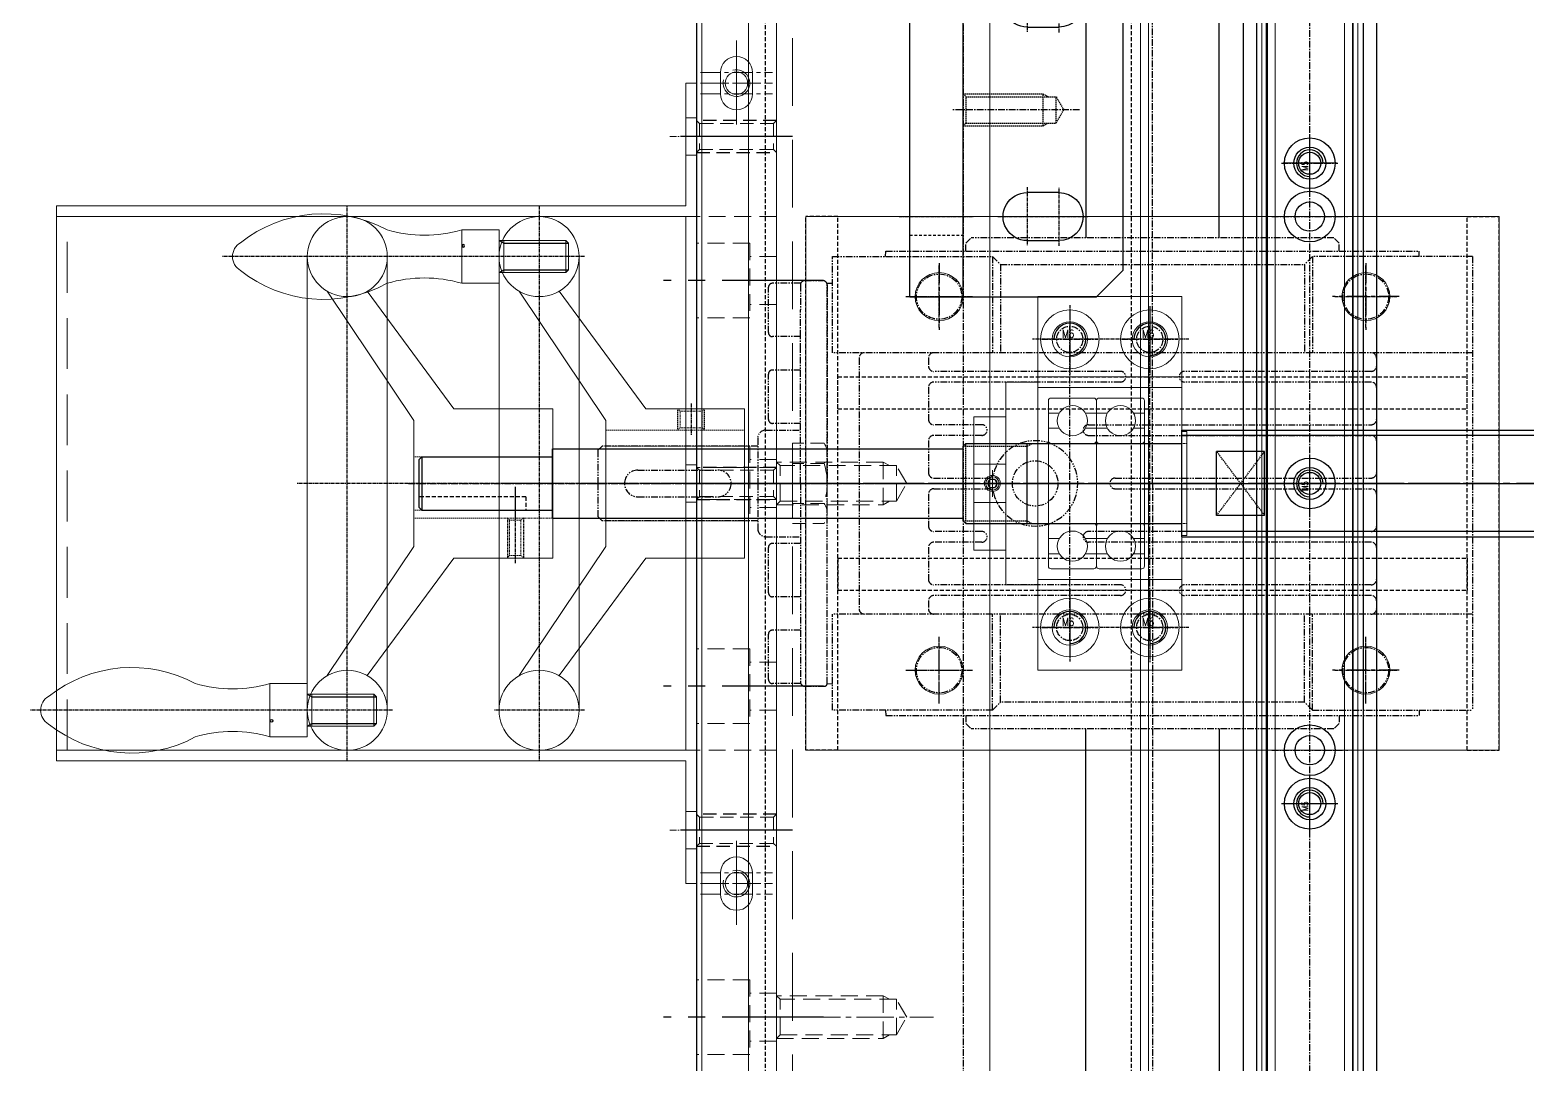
# Model space of a CAD drawing. Header units: millimetres. Extents: x -32759 to 129432, y 390 to 54305.
# Drawn here: x 28335.3 to 28616, y 25218.1 to 25411.9 of the extents above; entities that cross this region are included whole.
import ezdxf

# ---------------------------------------------------------------- set-up
doc = ezdxf.new("R2010")
doc.units = ezdxf.units.MM
for name, pattern in [('AM_ISO08W050', [18, 12, -1.5, 3, -1.5]), ('CENTER', [2, 1.25, -0.25, 0.25, -0.25]), ('CENTER1', [10, 7, -1, 1, -1]), ('CENTER2', [28.575, 19.05, -3.175, 3.175, -3.175]), ('DASHED2', [0.375, 0.25, -0.125]), ('H10', [1.75, 1, -0.75]), ('HIDDEN', [0.375, 0.25, -0.125]), ('HIDDEN2', [4.7625, 3.175, -1.5875]), ('HIDDENX2', [19.05, 12.7, -6.35]), ('PHANTOM', [2.5, 1.25, -0.25, 0.25, -0.25, 0.25, -0.25]), ('PHANTOMX2', [5, 2.5, -0.5, 0.5, -0.5, 0.5, -0.5])]:
    doc.linetypes.add(name, pattern=pattern)
for name, color, linetype in [('01a', 8, 'Continuous'), ('01d', 211, 'Continuous'), ('102', 7, 'Continuous'), ('44', 4, 'CENTER'), ('7', 31, 'Continuous'), ('8', 17, 'Continuous'), ('BOM-UDEF', 3, 'Continuous'), ('CEN', 1, 'CENTER'), ('CENTER', 1, 'CENTER'), ('CL', 1, 'CENTER'), ('FL', 3, 'Continuous'), ('HIDE', 1, 'DASHED2'), ('HL', 2, 'HIDDEN'), ('IL', 5, 'PHANTOM'), ('THIN', 3, 'Continuous'), ('중심선', 1, 'CENTER2')]:
    doc.layers.add(name, color=color, linetype=linetype)
for name, color, linetype, lineweight in [('03 중심선', 1, 'CENTER', 25), ('1111111', 1, 'Continuous', 25), ('_BODY', 7, 'Continuous', 13), ('AM_4', 3, 'Continuous', 25), ('AM_7', 4, 'AM_ISO08W050', 25), ('AM_9', 253, 'Continuous', 0)]:
    doc.layers.add(name, color=color, linetype=linetype, lineweight=lineweight)
doc.styles.add('ROMANS', font='romans')
doc.styles.get("Standard").update_dxf_attribs({"font": 'arial.ttf'})

# ---------------------------------------------------------------- blocks, each defined once
blk = doc.blocks.new('546YQQR3')
at = {"ltscale": 0.5}
blk.add_line((208098.28, 17591.14), (207248.28, 17591.14), dxfattribs=at)
at = {"layer": 'CL', "ltscale": 0.5}
blk.add_line((207673.28, 17601.14), (207673.28, 16756.14), dxfattribs=at)
blk = doc.blocks.new('T7WERRR')
at = {"ltscale": 0.5}
blk.add_circle((209733.01, 15880.5), 4.5, dxfattribs=at)
at = {"layer": 'CL', "ltscale": 0.5}
for p, q in [((209733.01, 15886.31), (209733.01, 15874.7)), ((209727.2, 15880.5), (209738.81, 15880.5))]:
    blk.add_line(p, q, dxfattribs=at)
blk = doc.blocks.new('563RR')
at = {"ltscale": 0.5}
for p, q in [((209510.14, 15769.84), (209510.14, 15899.84)), ((209510.14, 15899.84), (209610.14, 15899.84)), ((209610.14, 15769.84), (209610.14, 15899.84)), ((209510.14, 15769.84), (209610.14, 15769.84))]:
    blk.add_line(p, q, dxfattribs=at)
for p in [(-207.86, -5.67), (-137.86, -5.67), (-207.86, -85.67), (-137.86, -85.67)]:
    blk.add_blockref('T7WERRR', p)
blk = doc.blocks.new('RUERR')
at = {"layer": 'HL', "ltscale": 3}
for p, q in [((209510.14, 15623.75), (209610.14, 15623.75)), ((209510.14, 15617.75), (209510.14, 15623.75)), ((209610.14, 15617.75), (209610.14, 15623.75)), ((209510.14, 15617.75), (209610.14, 15617.75))]:
    blk.add_line(p, q, dxfattribs=at)
blk = doc.blocks.new('T7IEEW')
at = {"layer": 'HL', "ltscale": 3}
for p, q in [((209746.18, 15617.75), (209746.18, 15623.75)), ((209864.18, 15623.75), (209746.18, 15623.75)), ((209864.18, 15617.75), (209864.18, 15623.75)), ((209864.18, 15617.75), (209746.18, 15617.75))]:
    blk.add_line(p, q, dxfattribs=at)
blk = doc.blocks.new('6RUWAQ')
for name, p in [('563RR', (0, 479.03)), ('RUERR', (0, 755.12))]:
    blk.add_blockref(name, p)
at = {"rotation": 90}
blk.add_blockref('T7IEEW', (225163.9, -193491.31), dxfattribs=at)
at = {"xscale": -1}
for name, p, rotation in [('T7IEEW', (193956.39, -193491.31), 270), ('RUERR', (0, 31872.62), 180)]:
    blk.add_blockref(name, p, dxfattribs=dict(at, rotation=rotation))
blk = doc.blocks.new('UYEWS')
for name, p in [('546YQQR3', (0, 293.69)), ('6RUWAQ', (-1886.86, 1495.21))]:
    blk.add_blockref(name, p)
blk = doc.blocks.new('56WERWT')
at = {"ltscale": 0.5}
for p, q in [((208553.36, 12985.34), (207713.36, 12985.34)), ((207713.36, 12910.34), (208553.36, 12910.34))]:
    blk.add_line(p, q, dxfattribs=at)
at = {"layer": 'HL', "ltscale": 3}
for p, q in [((207713.36, 12982.14), (208553.36, 12982.14)), ((207713.36, 12913.54), (208553.36, 12913.54))]:
    blk.add_line(p, q, dxfattribs=at)
blk = doc.blocks.new('574534')
for name, p in [('UYEWS', (-13724.46, 3117.63)), ('56WERWT', (-14184.54, 8017.12))]:
    blk.add_blockref(name, p)
blk = doc.blocks.new('A4TCES5YTRTY')
at = {"color": 2, "linetype": 'HIDDENX2', "ltscale": 0.2}
for p, q in [((-7334.72, 5174.17), (-7340.64, 5174.17)), ((-7334.14, 5176.05), (-7334.14, 5164.79)), ((-7334.72, 5166.67), (-7340.64, 5166.67))]:
    blk.add_line(p, q, dxfattribs=at)
blk.add_lwpolyline([(-7340.64, 5177.92), (-7334.72, 5177.92, -0.309401), (-7334.72, 5174.17, -0.154701), (-7334.72, 5166.67, -0.309401), (-7334.72, 5162.91), (-7340.64, 5162.91), (-7340.64, 5177.92)], format="xyb", dxfattribs=at)
at = {"layer": 'CENTER'}
blk.add_line((-7331.14, 5170.42), (-7343.64, 5170.42), dxfattribs=at)
blk = doc.blocks.new('A$C0981541C')
at = {"color": 3}
for p, q in [((365, 40), (-65, 40)), ((365, 0), (-65, 0))]:
    blk.add_line(p, q, dxfattribs=at)
at = {"color": 2, "linetype": 'HIDDENX2'}
blk.add_line((-65, 3), (365, 3), dxfattribs=at)
at = {"extrusion": (0, 0, -1), "xscale": -1, "zscale": -1, "rotation": 270}
blk.add_blockref('A4TCES5YTRTY', (-5320.42, 7343.64), dxfattribs=at)
blk = doc.blocks.new('A$C48716A74')
at = {"color": 2}
for p, q in [((-15, -60), (-15, 460)), ((0, -60), (0, 460))]:
    blk.add_line(p, q, dxfattribs=at)
at = {"color": 0, "linetype": 'HIDDEN2'}
for p, q in [((-5, 307), (-15, 307)), ((-5, 293), (-5, 307)), ((0, 304.5), (-5, 304.5)), ((0, 295.5), (-5, 295.5)), ((-5, 293), (-15, 293)), ((0, 250), (-15, 250)), ((-5, 245), (-15, 245)), ((-5, 231), (-5, 245)), ((0, 242.5), (-5, 242.5)), ((0, 233.5), (-5, 233.5)), ((-5, 231), (-15, 231)), ((-5, 207), (-15, 207)), ((-5, 193), (-5, 207)), ((0, 203), (-15, 203)), ((0, 204.5), (-5, 204.5)), ((0, 197), (-15, 197)), ((0, 195.5), (-5, 195.5)), ((-5, 193), (-15, 193)), ((-5, 169), (-15, 169)), ((-5, 155), (-5, 169)), ((0, 166.5), (-5, 166.5)), ((0, 157.5), (-5, 157.5)), ((-5, 155), (-15, 155)), ((0, 150), (-15, 150))]:
    blk.add_line(p, q, dxfattribs=at)
at = {"color": 1, "linetype": 'CENTER', "ltscale": 3}
for p, q in [((-7.5, 279.58), (-7.5, 270.42)), ((-2.92, 275), (-12.08, 275)), ((-7.5, 129.58), (-7.5, 120.42)), ((-2.92, 125), (-12.08, 125))]:
    blk.add_line(p, q, dxfattribs=at)
at = {"color": 251, "linetype": 'HIDDEN', "ltscale": 10}
for points in [[(-15, 262), (-14.46, 262.54), (-14.46, 267.46), (-15, 268)], [(-14.46, 267.46), (-0.54, 267.46)], [(0, 262), (-0.54, 262.54), (-0.54, 267.46), (0, 268)], [(-0.54, 262.54), (-14.46, 262.54)], [(-15, 197), (-14.46, 197.54), (-14.46, 202.46), (-15, 203)], [(-14.46, 202.46), (-0.54, 202.46)], [(0, 197), (-0.54, 197.54), (-0.54, 202.46), (0, 203)], [(-0.54, 197.54), (-14.46, 197.54)], [(-15, 132), (-14.46, 132.54), (-14.46, 137.46), (-15, 138)], [(0, 132), (-0.54, 132.54), (-0.54, 137.46), (0, 138)], [(-14.46, 137.46), (-0.54, 137.46)], [(-0.54, 132.54), (-14.46, 132.54)]]:
    blk.add_lwpolyline(points, dxfattribs=at)
at = {"color": 3}
for centre in [(-7.5, 275), (-7.5, 125)]:
    blk.add_circle(centre, 2.1, dxfattribs=at)
for centre in [(-7.5, 275), (-7.5, 125)]:
    blk.add_arc(centre, 2.5, 254.966, 194.591)
at = {"layer": 'CEN', "linetype": 'CENTER2'}
for p, q in [((8.85, 300), (-21.19, 300)), ((8.85, 300), (-21.19, 300)), ((8.85, 238), (-21.19, 238)), ((8.85, 238), (-21.19, 238)), ((8.85, 200), (-21.19, 200)), ((8.85, 200), (-21.19, 200)), ((8.85, 162), (-21.19, 162)), ((8.85, 162), (-21.19, 162))]:
    blk.add_line(p, q, dxfattribs=at)
at = {"layer": 'CENTER', "linetype": 'PHANTOMX2', "ltscale": 10}
for p, q in [((3, 265), (-18, 265)), ((3, 135), (-18, 135))]:
    blk.add_line(p, q, dxfattribs=at)
at = {"layer": 'THIN', "color": 251, "linetype": 'HIDDEN', "ltscale": 10}
for points in [[(-15, 268), (0, 268)], [(0, 262), (-15, 262)], [(-15, 203), (0, 203)], [(0, 197), (-15, 197)], [(-15, 138), (0, 138)], [(0, 132), (-15, 132)]]:
    blk.add_lwpolyline(points, dxfattribs=at)
blk = doc.blocks.new('A$C4E0D1D3E')
at = {"color": 4}
for p, q in [((-2, -13), (-2, 10)), ((0, 10), (-2, 10)), ((0, -15), (0, 10)), ((-2, -13), (-120, -13)), ((-120, -13), (-120, -117)), ((0, -15), (-120, -15)), ((-2, -15), (-2, -115)), ((0, -15), (0, -115)), ((-120, -115), (0, -115)), ((0, -115), (0, -140)), ((-2, -117), (-120, -117)), ((-2, -140), (-2, -117)), ((0, -140), (-2, -140))]:
    blk.add_line(p, q, dxfattribs=at)
at = {"color": 2, "linetype": 'HIDDEN2', "ltscale": 3}
for p, q in [((-2, 3.5), (0, 3.5)), ((-2, -3.5), (0, -3.5)), ((-118, -15), (-118, -115)), ((-2, -61.5), (0, -61.5)), ((-2, -68.5), (0, -68.5)), ((-2, -126.5), (0, -126.5)), ((-2, -133.5), (0, -133.5))]:
    blk.add_line(p, q, dxfattribs=at)
at = {"color": 1, "linetype": 'CENTER'}
for p, q in [((-5, 0), (3, 0)), ((-5, -65), (3, -65)), ((-5, -130), (3, -130))]:
    blk.add_line(p, q, dxfattribs=at)
blk = doc.blocks.new('A$C1D586A40')
at = {"color": 3}
for p, q in [((121, 82.26), (121, 605.26)), ((124.5, 416.76), (124.5, 420.76)), ((130.5, 420.76), (130.5, 416.76)), ((124.5, 266.76), (124.5, 270.76)), ((130.5, 270.76), (130.5, 266.76))]:
    blk.add_line(p, q, dxfattribs=at)
at = {"linetype": 'HIDDEN2'}
for p, q in [((155, 447.76), (155, 439.76)), ((157.5, 447.09), (157.5, 440.44)), ((155, 347.76), (155, 339.76)), ((157.5, 347.09), (157.5, 340.44))]:
    blk.add_line(p, q, dxfattribs=at)
at = {"color": 1, "linetype": 'CENTER1'}
for p, q in [((130, 443.76), (164.42, 443.76)), ((130, 343.76), (164.42, 343.76))]:
    blk.add_line(p, q, dxfattribs=at)
at = {"color": 1, "linetype": 'CENTER', "ltscale": 3}
for p, q in [((127.5, 410.76), (127.5, 426.76)), ((120.75, 420.76), (134.25, 420.76)), ((120.75, 418.76), (134.25, 418.76)), ((120.75, 416.76), (134.25, 416.76)), ((127.5, 260.76), (127.5, 276.76)), ((120.75, 270.76), (134.25, 270.76)), ((120.75, 268.76), (134.25, 268.76)), ((120.75, 266.76), (134.25, 266.76))]:
    blk.add_line(p, q, dxfattribs=at)
at = {"color": 2, "ltscale": 10}
blk.add_lwpolyline([(785, 451.31), (785, 633.76), (135, 633.76), (135, 53.76), (785, 53.76), (785, 252.03)], dxfattribs=at)
at = {"linetype": 'HIDDEN2'}
for points in [[(135, 447.76), (155, 447.76), (156.17, 447.09)], [(135, 447.76), (135.68, 447.09), (135.68, 440.44), (135, 439.76)], [(135.68, 447.09), (157.5, 447.09), (159.42, 443.76), (157.5, 440.44), (135.68, 440.44)], [(156.17, 440.44), (155, 439.76), (135, 439.76)], [(135, 347.76), (155, 347.76), (156.17, 347.09)], [(135, 347.76), (135.68, 347.09), (135.68, 340.44), (135, 339.76)], [(135.68, 347.09), (157.5, 347.09), (159.42, 343.76), (157.5, 340.44), (135.68, 340.44)], [(156.17, 340.44), (155, 339.76), (135, 339.76)]]:
    blk.add_lwpolyline(points, dxfattribs=at)
at = {"color": 3}
for centre, start, end in [((127.5, 420.76), 0, 180), ((127.5, 416.76), 180, 0), ((127.5, 270.76), 0, 180), ((127.5, 266.76), 180, 0)]:
    blk.add_arc(centre, 3, start, end, dxfattribs=at)
for name, p in [('A$C48716A74', (135, 143.76)), ('A$C4E0D1D3E', (120, 408.76))]:
    blk.add_blockref(name, p)
at = {"rotation": 270}
blk.add_blockref('A$C0981541C', (135, 493.76), dxfattribs=at)
blk = doc.blocks.new('ORDERNO')
at = {"color": 3}
blk.add_attdef('ORDER', (0, 0), '', height=5, dxfattribs=at)
blk = doc.blocks.new('lyk-2536')
at = {"ltscale": 0.5}
blk.add_circle((187210.73, 49646.6), 2.07, dxfattribs=at)
at = {"layer": '03 중심선'}
for p, q in [((187210.73, 49651.88), (187210.73, 49641.32)), ((187205.45, 49646.6), (187216.01, 49646.6))]:
    blk.add_line(p, q, dxfattribs=at)
at = {"layer": '1111111'}
blk.add_arc((187210.73, 49646.6), 2.5, 270, 180, dxfattribs=at)
at = {"color": 2}
ref = blk.add_blockref('ORDERNO', (187209.31, 49646.9), dxfattribs=dict(at, xscale=0.4000000000014552, yscale=0.4000000000014552, zscale=0.4000000000014552))
ref.add_attrib('ORDER', 'M5', (187209.31, 49646.9), dxfattribs={"color": 0, "height": 1.2, "style": 'ROMANS', "width": 0.8})
blk = doc.blocks.new('fdsgsdfgfsdgsdfgsd')
for p, q in [((136257.3, 37128.35), (135737.3, 37128.35)), ((136257.3, 37103.35), (135737.3, 37103.35))]:
    blk.add_line(p, q)
for centre, radius in [((135947.3, 37115.85), 4.75), ((136047.3, 37115.85), 4.75), ((135947.3, 37115.85), 2.75), ((136047.3, 37115.85), 2.75)]:
    blk.add_circle(centre, radius)
at = {"layer": 'CENTER'}
for p, q in [((135947.3, 37122.97), (135947.3, 37108.72)), ((136047.3, 37122.97), (136047.3, 37108.72)), ((135732.98, 37115.85), (136262.34, 37115.85))]:
    blk.add_line(p, q, dxfattribs=at)
for p in [(-51273.43, -12530.76), (-51213.43, -12530.76), (-51153.43, -12530.76)]:
    blk.add_blockref('lyk-2536', p)
blk = doc.blocks.new('xcvbcxbcxv')
at = {"layer": 'AM_4'}
for p, q in [((136285.91, 36898.21), (135765.91, 36898.21)), ((136285.91, 36896.2), (135765.91, 36896.2)), ((136285.91, 36880.22), (135765.91, 36880.22)), ((136285.91, 36878.21), (135765.91, 36878.21))]:
    blk.add_line(p, q, dxfattribs=at)
for centre, radius in [((135965.91, 36888.21), 4.75), ((135965.91, 36888.21), 3), ((136025.91, 36888.21), 4.75), ((136025.91, 36888.21), 3), ((136085.91, 36888.21), 4.75), ((136085.91, 36888.21), 3)]:
    blk.add_circle(centre, radius, dxfattribs=at)
at = {"layer": 'AM_7'}
for p, q in [((135965.91, 36883.22), (135965.91, 36893.2)), ((136025.91, 36883.22), (136025.91, 36893.2)), ((136085.91, 36883.22), (136085.91, 36893.2)), ((135960.93, 36888.21), (135970.9, 36888.21)), ((136020.93, 36888.21), (136030.9, 36888.21)), ((136080.93, 36888.21), (136090.9, 36888.21))]:
    blk.add_line(p, q, dxfattribs=at)
at = {"layer": 'AM_9'}
for p, q in [((136285.91, 36897.21), (135765.91, 36897.21)), ((136285.91, 36896.37), (135765.91, 36896.37)), ((136285.91, 36894.71), (135765.91, 36894.71)), ((136285.91, 36881.71), (135765.91, 36881.71)), ((136285.91, 36880.06), (135765.91, 36880.06)), ((136285.91, 36879.21), (135765.91, 36879.21))]:
    blk.add_line(p, q, dxfattribs=at)
blk = doc.blocks.new('asfdsafsdfsaf')
at = {"color": 6, "ltscale": 0.5}
for p, q in [((125662.49, 42101.24), (125662.49, 42070.24)), ((125670.99, 42101.74), (125662.99, 42101.74)), ((125671.49, 42070.24), (125671.49, 42101.24)), ((125664.54, 42098.91), (125662.49, 42098.91)), ((125671.49, 42098.91), (125669.45, 42098.91)), ((125664.54, 42096.07), (125662.49, 42096.07)), ((125671.49, 42096.07), (125669.45, 42096.07)), ((125662.99, 42093.24), (125670.99, 42093.24)), ((125670.99, 42078.24), (125662.99, 42078.24)), ((125664.54, 42075.41), (125662.49, 42075.41)), ((125671.49, 42075.41), (125669.45, 42075.41)), ((125664.54, 42072.57), (125662.49, 42072.57)), ((125671.49, 42072.57), (125669.45, 42072.57)), ((125662.99, 42069.74), (125670.99, 42069.74))]:
    blk.add_line(p, q, dxfattribs=at)
for centre in [(125666.99, 42097.49), (125666.99, 42073.99)]:
    blk.add_circle(centre, 2.83, dxfattribs=at)
for centre, start, end in [((125662.99, 42101.24), 90, 180), ((125670.99, 42101.24), 0, 90), ((125662.99, 42093.74), 180, 270), ((125670.99, 42093.74), 270, 0), ((125662.99, 42077.74), 90, 180), ((125670.99, 42077.74), 0, 90), ((125662.99, 42070.24), 180, 270), ((125670.99, 42070.24), 270, 0)]:
    blk.add_arc(centre, 0.5, start, end, dxfattribs=at)
at = {"layer": 'CL', "color": 6, "ltscale": 0.5}
blk.add_line((125661.49, 42085.74), (125672.49, 42085.74), dxfattribs=at)
blk = doc.blocks.new('xcvbxcbcvbxcxcvb')
at = {"color": 6}
blk.add_blockref('asfdsafsdfsaf', (0, 0), dxfattribs=at)
at = {"color": 6, "xscale": -1}
blk.add_blockref('asfdsafsdfsaf', (251342.99, 0), dxfattribs=at)
blk = doc.blocks.new('sdfgsdgffdgsds')
at = {"color": 7, "linetype": 'Continuous'}
for p, q in [((127678.29, 33972.74), (127678.29, 34042.74)), ((127678.29, 34042.74), (127705.29, 34042.74)), ((127705.29, 33972.74), (127705.29, 34042.74)), ((127678.29, 34027.74), (127705.29, 34027.74)), ((127678.29, 34025.74), (127705.29, 34025.74)), ((127711.29, 34026.74), (127705.29, 34026.74)), ((127711.29, 33988.74), (127711.29, 34026.74)), ((127717.29, 34020.24), (127711.29, 34020.24)), ((127717.29, 34020.24), (127717.29, 33995.24)), ((127677.33, 33997.99), (127677.33, 34017.49)), ((127711.29, 34011.33), (127717.29, 34011.33)), ((127713.36, 34008.49), (127712.93, 34007.74)), ((127712.93, 34007.74), (127713.36, 34006.99)), ((127714.23, 34008.49), (127713.36, 34008.49)), ((127714.23, 34008.49), (127714.66, 34007.74)), ((127714.66, 34007.74), (127714.23, 34006.99)), ((127714.23, 34006.99), (127713.36, 34006.99)), ((127711.29, 34004.16), (127717.29, 34004.16)), ((127717.29, 33995.24), (127711.29, 33995.24)), ((127678.29, 33989.74), (127705.29, 33989.74)), ((127678.29, 33987.74), (127705.29, 33987.74)), ((127711.29, 33988.74), (127705.29, 33988.74)), ((127678.29, 33972.74), (127705.29, 33972.74))]:
    blk.add_line(p, q, dxfattribs=at)
at = {"color": 7, "linetype": 'CENTER'}
for p, q in [((127678.29, 34017.49), (127677.33, 34017.49)), ((127678.29, 33997.99), (127677.33, 33997.99))]:
    blk.add_line(p, q, dxfattribs=at)
at = {"color": 2, "linetype": 'DASHED2', "ltscale": 0.1}
for p, q in [((127717.29, 34015.24), (127677.39, 34015.24)), ((127717.29, 34000.24), (127677.39, 34000.24))]:
    blk.add_line(p, q, dxfattribs=at)
at = {"color": 3, "linetype": 'CENTER2'}
blk.add_line((127713.79, 34005.24), (127713.79, 34010.24), dxfattribs=at)
at = {"color": 7, "linetype": 'Continuous'}
for centre, radius in [((127684.29, 34034.74), 5.5), ((127699.29, 34034.74), 5.5), ((127684.29, 34034.74), 3.3), ((127699.29, 34034.74), 3.3), ((127713.79, 34007.74), 1.5), ((127713.79, 34007.74), 1.25), ((127713.79, 34007.74), 0.866), ((127684.29, 33980.74), 5.5), ((127699.29, 33980.74), 5.5), ((127684.29, 33980.74), 3.3), ((127699.29, 33980.74), 3.3)]:
    blk.add_circle(centre, radius, dxfattribs=at)
at = {"layer": 'CL', "ltscale": 0.5}
for p, q in [((127684.29, 34028), (127684.29, 34041.22)), ((127699.29, 34027.56), (127699.29, 34041.08)), ((127676.97, 34034.74), (127706.29, 34034.74)), ((127719.29, 34007.74), (127675.39, 34007.74)), ((127684.29, 33974.53), (127684.29, 33987.54)), ((127699.29, 33974.32), (127699.29, 33987.47)), ((127676.97, 33980.74), (127706.29, 33980.74))]:
    blk.add_line(p, q, dxfattribs=at)
at = {"color": 6}
blk.add_blockref('xcvbxcbcvbxcxcvb', (2022.8, -8078), dxfattribs=at)
blk = doc.blocks.new('xcvbxcvbvxc')
at = {"color": 2, "linetype": 'H10', "ltscale": 0.5}
for p, q in [((125605.09, 34117.54), (125605.09, 34127.54)), ((125652.09, 34117.54), (125652.09, 34127.54))]:
    blk.add_line(p, q, dxfattribs=at)
at = {"layer": 'CL', "ltscale": 0.5}
for p, q in [((125608.59, 34115.54), (125608.59, 34129.54)), ((125648.59, 34115.54), (125648.59, 34129.54))]:
    blk.add_line(p, q, dxfattribs=at)
blk = doc.blocks.new('CVNBVN')
at = {"ltscale": 0.5}
for p, q in [((125604.09, 33926.71), (125604.09, 33932.71)), ((125613.09, 33932.71), (125613.09, 33926.71))]:
    blk.add_line(p, q, dxfattribs=at)
for centre, start, end in [((125608.59, 33932.71), 0, 180), ((125608.59, 33926.71), 180, 0)]:
    blk.add_arc(centre, 4.5, start, end, dxfattribs=at)
at = {"layer": 'CL', "ltscale": 0.5}
for p, q in [((125608.59, 33921.21), (125608.59, 33938.21)), ((125603.09, 33932.71), (125614.09, 33932.71)), ((125614.09, 33926.71), (125603.09, 33926.71))]:
    blk.add_line(p, q, dxfattribs=at)
blk = doc.blocks.new('sdfgdsfgfsdgds')
at = {"ltscale": 0.5}
for p, q in [((135832.71, 34399.8), (135837.71, 34404.8)), ((135837.71, 34404.8), (135897.71, 34404.8)), ((135897.71, 34404.8), (135902.71, 34399.8)), ((135832.71, 34364.8), (135832.71, 34399.8)), ((135902.71, 34364.8), (135902.71, 34399.8)), ((135832.71, 34374.8), (135902.71, 34374.8)), ((135832.71, 34364.8), (135902.71, 34364.8))]:
    blk.add_line(p, q, dxfattribs=at)
for name, p in [('CVNBVN', (10239.13, 460.09)), ('CVNBVN', (10279.13, 460.09)), ('xcvbxcvbvxc', (10239.13, 247.26))]:
    blk.add_blockref(name, p)
blk = doc.blocks.new('asdfassas')
at = {"ltscale": 0.5}
blk.add_line((130716.24, 39725.74), (130716.24, 40325.74), dxfattribs=at)
at = {"layer": 'CL', "ltscale": 5}
blk.add_line((129946.24, 40025.74), (130726.24, 40025.74), dxfattribs=at)
blk = doc.blocks.new('zxcvzvczzx')
for p, q in [((140925.93, 35537.33), (140925.93, 35557.33)), ((141169.93, 35557.33), (141169.93, 35537.33)), ((140913.43, 35554.83), (140912.93, 35554.33)), ((140912.93, 35540.33), (140912.93, 35554.33)), ((140915.78, 35554.83), (140913.43, 35554.83)), ((140913.43, 35539.83), (140913.43, 35554.83)), ((140915.78, 35539.83), (140915.78, 35554.83)), ((140916.93, 35554.48), (140915.78, 35554.48)), ((140916.93, 35539.83), (140916.93, 35554.83)), ((140925.93, 35554.83), (140916.93, 35554.83)), ((141210.43, 35554.83), (141169.93, 35554.83)), ((141198.93, 35554.83), (141198.93, 35539.83)), ((141210.93, 35554.33), (141210.43, 35554.83)), ((141210.93, 35554.33), (141210.93, 35540.33)), ((141154.43, 35553.33), (141154.43, 35541.33)), ((141154.43, 35553.33), (141163.43, 35553.33)), ((141163.43, 35553.33), (141163.43, 35541.33)), ((141287.93, 35553.83), (141210.93, 35553.83)), ((141287.93, 35553.33), (141287.93, 35552.33)), ((141312.43, 35552.33), (141287.93, 35552.33)), ((141312.93, 35551.83), (141312.43, 35552.33)), ((141312.43, 35542.33), (141312.43, 35552.33)), ((141312.93, 35551.83), (141312.43, 35552.33)), ((141312.93, 35551.83), (141312.93, 35542.83)), ((140912.93, 35540.33), (140913.43, 35539.83)), ((140916.93, 35540.18), (140915.78, 35540.18)), ((141154.43, 35541.33), (141163.43, 35541.33)), ((141210.93, 35540.33), (141210.43, 35539.83)), ((141287.93, 35540.83), (141210.93, 35540.83)), ((141312.43, 35542.33), (141287.93, 35542.33)), ((141312.43, 35542.33), (141312.93, 35542.83)), ((140915.78, 35539.83), (140913.43, 35539.83)), ((140925.93, 35539.83), (140916.93, 35539.83)), ((141210.43, 35539.83), (141169.93, 35539.83))]:
    blk.add_line(p, q)
at = {"ltscale": 0.5}
for p, q in [((141169.93, 35557.33), (140925.93, 35557.33)), ((141287.93, 35553.83), (141287.93, 35540.83)), ((141169.93, 35537.33), (140925.93, 35537.33))]:
    blk.add_line(p, q, dxfattribs=at)
at = {"color": 1, "ltscale": 0.5}
for p, q in [((140925.93, 35556.33), (141169.93, 35556.33)), ((140925.93, 35538.33), (141169.93, 35538.33))]:
    blk.add_line(p, q, dxfattribs=at)
at = {"layer": 'CENTER', "color": 1, "linetype": 'CENTER'}
blk.add_line((141314.93, 35547.33), (140910.93, 35547.33), dxfattribs=at)
at = {"layer": 'HIDE'}
for p, q in [((141198.93, 35554.33), (141198.06, 35554.83)), ((141210.93, 35554.33), (141198.93, 35554.33)), ((141154.43, 35553.33), (141163.43, 35541.33)), ((141163.43, 35553.33), (141154.43, 35541.33)), ((141198.93, 35540.33), (141198.06, 35539.83)), ((141210.93, 35540.33), (141198.93, 35540.33))]:
    blk.add_line(p, q, dxfattribs=at)
at = {"layer": 'HIDE', "color": 3}
blk.add_line((141210.43, 35554.83), (141210.43, 35539.83), dxfattribs=at)
at = {"layer": 'HL', "ltscale": 3}
for q in [(141292.93, 35552.33), (141312.93, 35549.83)]:
    blk.add_line((141292.93, 35549.83), q, dxfattribs=at)
at = {"layer": '중심선', "lineweight": -3}
blk.add_line((141294.93, 35547.99), (141294.93, 35554.13), dxfattribs=at)
blk = doc.blocks.new('lyk-2481')
blk.add_circle((1114232.02, 10051.26), 2.46)
at = {"layer": '03 중심선'}
for p, q in [((1114232.02, 10056.54), (1114232.02, 10045.98)), ((1114226.74, 10051.26), (1114237.3, 10051.26))]:
    blk.add_line(p, q, dxfattribs=at)
at = {"layer": '1111111'}
blk.add_arc((1114232.02, 10051.26), 3, 270, 180, dxfattribs=at)
at = {"color": 2}
ref = blk.add_blockref('ORDERNO', (1114230.6, 10051.56), dxfattribs=dict(at, xscale=0.5, yscale=0.5, zscale=0.5))
ref.add_attrib('ORDER', 'M6', (1114230.6, 10051.56), dxfattribs={"color": 0, "height": 1.5, "style": 'ROMANS', "width": 0.8})
blk = doc.blocks.new('HHDFHGDFGHF')
at = {"layer": 'CL'}
blk.add_line((150422.53, 21615.22), (150398.73, 21615.22), dxfattribs=at)
at = {"layer": 'FL', "color": 2, "linetype": 'HIDDEN'}
for p, q in [((150400.73, 21618.22), (150401.27, 21617.68)), ((150400.73, 21618.22), (150415.73, 21618.22)), ((150401.27, 21617.68), (150401.27, 21612.76)), ((150401.27, 21617.68), (150418.19, 21617.68)), ((150415.73, 21618.22), (150415.73, 21612.22)), ((150415.73, 21618.22), (150416.66, 21617.68)), ((150418.19, 21617.68), (150418.19, 21612.76)), ((150418.19, 21617.68), (150419.6, 21615.22)), ((150418.19, 21612.76), (150419.6, 21615.22)), ((150400.73, 21612.22), (150401.27, 21612.76)), ((150400.73, 21612.22), (150415.73, 21612.22)), ((150401.27, 21612.76), (150418.19, 21612.76)), ((150415.73, 21612.22), (150416.66, 21612.76))]:
    blk.add_line(p, q, dxfattribs=at)
blk = doc.blocks.new('sdfgsdfgdgs')
blk.add_blockref('HHDFHGDFGHF', (-24416.16, 13582.95))
blk = doc.blocks.new('asfsafdafasffafassaf')
blk.add_line((128329.32, 39720.8), (128329.32, 40240.8))
at = {"layer": '03 중심선'}
blk.add_line((128302.52, 39980.8), (128301.32, 39980.8), dxfattribs=at)
at = {"layer": 'CENTER'}
for p, q in [((128294.32, 40010.1), (128294.32, 39951.5)), ((128309.32, 40010.1), (128309.32, 39951.5)), ((128340.77, 39980.8), (127737.86, 39980.8))]:
    blk.add_line(p, q, dxfattribs=at)
at = {"rotation": 180}
for p in [(1242526.34, 50059.06), (1242541.34, 50059.06), (1242526.34, 50005.06), (1242541.34, 50005.06)]:
    blk.add_blockref('lyk-2481', p, dxfattribs=at)
at = {"xscale": -1}
blk.add_blockref('sdfgsdfgdgs', (254313.89, 4712.64), dxfattribs=at)
blk = doc.blocks.new('HS_BOM', base_point=(-3113.55, 16316.28))
at = {"layer": 'BOM-UDEF'}
blk.add_circle((-3113.55, 16316.28), 0.25, dxfattribs=at)
blk = doc.blocks.new('hgfhfghfdghfhd')
at = {"color": 2, "linetype": 'HIDDEN', "ltscale": 0.5}
for p, q in [((125879.91, 38448.65), (125879.47, 38449.08)), ((125879.91, 38448.65), (125882.04, 38448.65)), ((125879.91, 38442.02), (125879.91, 38448.65)), ((125882.04, 38448.65), (125882.47, 38449.08)), ((125882.04, 38442.02), (125882.04, 38448.65)), ((125879.47, 38441.58), (125879.91, 38442.02)), ((125879.91, 38442.02), (125882.04, 38442.02)), ((125882.47, 38441.58), (125882.04, 38442.02))]:
    blk.add_line(p, q, dxfattribs=at)
at = {"layer": 'CL', "ltscale": 0.5}
blk.add_line((125880.97, 38450.08), (125880.97, 38440.58), dxfattribs=at)
at = {"layer": 'FL', "color": 2, "linetype": 'HIDDEN', "ltscale": 0.5}
for p, q in [((125879.47, 38441.58), (125879.47, 38449.08)), ((125882.47, 38441.58), (125882.47, 38449.08))]:
    blk.add_line(p, q, dxfattribs=at)
blk = doc.blocks.new('xcvbcxvxcvxcv')
at = {"ltscale": 0.5}
for p, q in [((125919.97, 38482.66), (125926.97, 38482.66)), ((125919.97, 38472.66), (125919.97, 38482.66)), ((125926.97, 38482.66), (125926.97, 38472.66)), ((125907.47, 38480.66), (125906.97, 38480.16)), ((125906.97, 38480.16), (125906.97, 38475.16)), ((125919.97, 38480.66), (125907.47, 38480.66)), ((125907.47, 38480.66), (125907.47, 38474.66)), ((125919.11, 38480.66), (125919.11, 38474.66)), ((125904.97, 38392.66), (125904.97, 38477.66)), ((125919.97, 38392.66), (125919.97, 38477.66)), ((125906.97, 38475.16), (125907.47, 38474.66)), ((125907.47, 38474.66), (125919.97, 38474.66)), ((125892.47, 38449.16), (125908.72, 38471.17)), ((125916.22, 38471.17), (125899.97, 38446.98)), ((125926.97, 38472.66), (125919.97, 38472.66)), ((125873.97, 38421.16), (125873.97, 38449.16)), ((125892.47, 38449.16), (125873.97, 38449.16)), ((125899.97, 38423.34), (125899.97, 38446.98)), ((125899.97, 38423.34), (125916.22, 38399.16)), ((125892.47, 38421.16), (125873.97, 38421.16)), ((125908.72, 38399.16), (125892.47, 38421.16))]:
    blk.add_line(p, q, dxfattribs=at)
at = {"color": 2, "linetype": 'HIDDEN', "ltscale": 0.5}
for p, q in [((125873.97, 38441.66), (125899.97, 38441.66)), ((125873.97, 38440.16), (125899.97, 38440.16)), ((125873.97, 38430.16), (125899.97, 38430.16))]:
    blk.add_line(p, q, dxfattribs=at)
at = {"ltscale": 0.5}
for centre in [(125912.47, 38477.66), (125912.47, 38392.66)]:
    blk.add_circle(centre, 7.5, dxfattribs=at)
for centre, radius, start, end in [((125952.9, 38460.6), 25.08, 51.6249, 118.3914), ((125933.97, 38506.66), 25, 253.7398, 286.2602), ((125966.97, 38477.66), 3, 299.9985, 60.0015), ((125933.97, 38448.66), 25, 73.7398, 106.2602), ((125952.9, 38494.73), 25.08, 241.6086, 308.3751)]:
    blk.add_arc(centre, radius, start, end, dxfattribs=at)
at = {"layer": 'CL', "ltscale": 0.5}
for p, q in [((125912.47, 38487.16), (125912.47, 38383.16)), ((125903.97, 38477.66), (125920.97, 38477.66)), ((125904.97, 38477.66), (125971.97, 38477.66)), ((125871.97, 38435.16), (125921.97, 38435.16)), ((125903.97, 38392.66), (125920.97, 38392.66))]:
    blk.add_line(p, q, dxfattribs=at)
at = {"layer": 'FL', "ltscale": 0.5}
for p, q in [((125919.11, 38480.16), (125906.97, 38480.16)), ((125919.97, 38480.66), (125919.11, 38480.16)), ((125919.11, 38475.16), (125906.97, 38475.16)), ((125919.97, 38474.66), (125919.11, 38475.16))]:
    blk.add_line(p, q, dxfattribs=at)
blk.add_blockref('hgfhfghfdghfhd', (0, 0))
at = {"layer": 'BOM-UDEF', "ltscale": 0.5}
blk.add_blockref('HS_BOM', (125926.68, 38479.66), dxfattribs=at)
blk = doc.blocks.new('asdfasffsadf')
for p, q in [((133863.55, 38588.81), (133769.55, 38588.81)), ((133955.55, 38588.81), (134049.55, 38588.81)), ((133769.55, 38563.81), (133863.55, 38563.81)), ((134049.55, 38563.81), (133955.55, 38563.81))]:
    blk.add_line(p, q)
at = {"layer": 'CENTER', "ltscale": 3}
for p, q in [((133909.55, 38640.02), (133909.55, 38469.2)), ((133909.55, 38470.31), (133909.55, 38638.31)), ((133874.55, 38622.56), (133874.55, 38610.06)), ((133944.55, 38622.56), (133944.55, 38610.06)), ((133868.3, 38616.31), (133880.8, 38616.31)), ((133950.8, 38616.31), (133938.3, 38616.31)), ((133874.55, 38530.06), (133874.55, 38542.56)), ((133944.55, 38530.06), (133944.55, 38542.56)), ((133868.3, 38536.31), (133880.8, 38536.31)), ((133950.8, 38536.31), (133938.3, 38536.31))]:
    blk.add_line(p, q, dxfattribs=at)
at = {"layer": 'CENTER'}
for q in [(133738.55, 38576.31), (134080.55, 38576.31)]:
    blk.add_line((133909.55, 38576.31), q, dxfattribs=at)
at = {"layer": 'IL'}
for p, q in [((133867.05, 38636.31), (133867.05, 38606.31)), ((133867.05, 38636.31), (133952.05, 38636.31)), ((133885.05, 38636.31), (133885.05, 38516.31)), ((133934.05, 38636.31), (133934.05, 38516.31)), ((133952.05, 38606.31), (133952.05, 38636.31)), ((133867.05, 38626.34), (133866.05, 38626.31)), ((133867.05, 38626.34), (133866.05, 38626.31)), ((133866.05, 38526.31), (133866.05, 38626.31)), ((133952.05, 38626.34), (133953.05, 38626.31)), ((133952.05, 38626.34), (133953.05, 38626.31)), ((133953.05, 38526.31), (133953.05, 38626.31)), ((133886.05, 38618.31), (133887.55, 38618.31)), ((133888.55, 38617.31), (133888.55, 38582.31)), ((133890.55, 38617.31), (133890.55, 38582.31)), ((133891.55, 38618.31), (133897.55, 38618.31)), ((133898.55, 38564.31), (133898.55, 38617.31)), ((133900.55, 38564.31), (133900.55, 38617.31)), ((133901.55, 38618.31), (133907.55, 38618.31)), ((133908.55, 38569.31), (133908.55, 38617.31)), ((133910.55, 38569.31), (133910.55, 38617.31)), ((133911.55, 38618.31), (133917.55, 38618.31)), ((133918.55, 38617.31), (133918.55, 38564.31)), ((133920.55, 38617.31), (133920.55, 38564.31)), ((133921.55, 38618.31), (133927.55, 38618.31)), ((133928.55, 38617.31), (133928.55, 38582.31)), ((133930.55, 38617.31), (133930.55, 38582.31)), ((133931.55, 38618.31), (133933.05, 38618.31)), ((133864.55, 38611.31), (133863.55, 38610.31)), ((133866.05, 38611.31), (133864.55, 38611.31)), ((133953.05, 38611.31), (133954.55, 38611.31)), ((133954.55, 38611.31), (133955.55, 38610.31)), ((133863.55, 38610.31), (133863.55, 38542.31)), ((133955.55, 38610.31), (133955.55, 38542.31)), ((133867.05, 38606.31), (133885.05, 38606.31)), ((133867.05, 38606.31), (133868.55, 38604.81)), ((133952.05, 38606.31), (133934.05, 38606.31)), ((133952.05, 38606.31), (133950.55, 38604.81)), ((133868.55, 38547.81), (133868.55, 38604.81)), ((133868.55, 38604.81), (133885.05, 38604.81)), ((133950.55, 38604.81), (133934.05, 38604.81)), ((133950.55, 38604.81), (133950.55, 38547.81)), ((133888.55, 38570.31), (133888.55, 38535.31)), ((133890.55, 38570.31), (133890.55, 38535.31)), ((133928.55, 38570.31), (133928.55, 38535.31)), ((133930.55, 38570.31), (133930.55, 38535.31)), ((133867.05, 38546.31), (133868.55, 38547.81)), ((133868.55, 38547.81), (133885.05, 38547.81)), ((133950.55, 38547.81), (133934.05, 38547.81)), ((133952.05, 38546.31), (133950.55, 38547.81)), ((133867.05, 38516.31), (133867.05, 38546.31)), ((133867.05, 38546.31), (133885.05, 38546.31)), ((133898.55, 38544.31), (133898.55, 38535.31)), ((133900.55, 38544.31), (133900.55, 38535.31)), ((133908.55, 38535.31), (133908.55, 38545.53)), ((133910.55, 38535.31), (133910.55, 38545.53)), ((133918.55, 38544.31), (133918.55, 38535.31)), ((133920.55, 38544.31), (133920.55, 38535.31)), ((133952.05, 38546.31), (133934.05, 38546.31)), ((133952.05, 38546.31), (133952.05, 38516.31)), ((133864.55, 38541.31), (133863.55, 38542.31)), ((133866.05, 38541.31), (133864.55, 38541.31)), ((133953.05, 38541.31), (133954.55, 38541.31)), ((133954.55, 38541.31), (133955.55, 38542.31)), ((133886.05, 38534.31), (133887.55, 38534.31)), ((133891.55, 38534.31), (133897.55, 38534.31)), ((133901.55, 38534.31), (133907.55, 38534.31)), ((133911.55, 38534.31), (133917.55, 38534.31)), ((133921.55, 38534.31), (133927.55, 38534.31)), ((133931.55, 38534.31), (133933.05, 38534.31)), ((133867.05, 38526.27), (133866.05, 38526.31)), ((133867.05, 38526.27), (133866.05, 38526.31)), ((133952.05, 38526.27), (133953.05, 38526.31)), ((133952.05, 38526.27), (133953.05, 38526.31)), ((133886.05, 38521.31), (133933.05, 38521.31)), ((133885.05, 38516.31), (133867.05, 38516.31)), ((133872.05, 38515.31), (133872.01, 38516.31)), ((133952.05, 38516.31), (133934.05, 38516.31)), ((133947.05, 38515.31), (133947.08, 38516.31)), ((133871.55, 38511.11), (133871.55, 38514.51)), ((133947.05, 38515.31), (133872.05, 38515.31)), ((133872.35, 38515.31), (133909.55, 38515.31)), ((133947.05, 38515.31), (133909.55, 38515.31)), ((133947.55, 38511.11), (133947.55, 38514.81)), ((133872.05, 38510.31), (133872.05, 38505.06)), ((133872.35, 38510.31), (133877.05, 38510.31)), ((133885.05, 38510.31), (133877.05, 38510.31)), ((133909.55, 38510.31), (133881.1, 38510.31)), ((133882.05, 38510.31), (133882.05, 38505.06)), ((133888.3, 38510.31), (133888.3, 38505.06)), ((133898.3, 38510.31), (133898.3, 38505.06)), ((133899.55, 38503.81), (133899.55, 38510.31)), ((133909.55, 38510.31), (133946.75, 38510.31)), ((133919.55, 38503.81), (133919.55, 38510.31)), ((133920.8, 38510.31), (133920.8, 38505.06)), ((133930.8, 38510.31), (133930.8, 38505.06)), ((133937.05, 38510.31), (133937.05, 38505.06)), ((133947.05, 38510.31), (133947.05, 38505.06)), ((133881.3, 38504.31), (133872.8, 38504.31)), ((133897.55, 38504.31), (133889.05, 38504.31)), ((133930.05, 38504.31), (133921.55, 38504.31)), ((133946.3, 38504.31), (133937.8, 38504.31)), ((133901.05, 38502.31), (133909.55, 38502.31)), ((133902.55, 38502.31), (133902.55, 38473.11)), ((133909.55, 38502.31), (133918.05, 38502.31)), ((133916.55, 38502.31), (133916.55, 38477.31)), ((133907.05, 38479.81), (133907.05, 38494.81)), ((133912.05, 38479.81), (133912.05, 38494.81)), ((133916.55, 38477.31), (133916.55, 38473.11)), ((133902.55, 38473.11), (133903.35, 38472.31)), ((133903.35, 38472.31), (133909.55, 38472.31)), ((133909.55, 38472.31), (133915.75, 38472.31)), ((133916.55, 38473.11), (133915.75, 38472.31))]:
    blk.add_line(p, q, dxfattribs=at)
for centre in [(133874.55, 38616.31), (133944.55, 38616.31), (133909.55, 38554.31), (133874.55, 38536.31), (133944.55, 38536.31)]:
    blk.add_circle(centre, 4.25, dxfattribs=at)
for centre, radius, start, end in [((133886.05, 38617.31), 1, 90, 180), ((133887.55, 38617.31), 1, 0, 90), ((133891.55, 38617.31), 1, 90, 180), ((133897.55, 38617.31), 1, 0, 90), ((133901.55, 38617.31), 1, 90, 180), ((133907.55, 38617.31), 1, 0, 90), ((133911.55, 38617.31), 1, 90, 180), ((133917.55, 38617.31), 1, 0, 90), ((133921.55, 38617.31), 1, 90, 180), ((133927.55, 38617.31), 1, 0, 90), ((133931.55, 38617.31), 1, 90, 180), ((133933.05, 38617.31), 1, 0, 90), ((133889.55, 38582.31), 1, 180, 0), ((133929.55, 38582.31), 1, 180, 0), ((133889.55, 38570.31), 1, 0, 180), ((133909.55, 38569.31), 1, 180, 0), ((133929.55, 38570.31), 1, 0, 180), ((133899.55, 38564.31), 1, 180, 0), ((133919.55, 38564.31), 1, 180, 0), ((133909.55, 38554.31), 8, 282.8396, 257.1604), ((133907.55, 38545.53), 1, 0, 77.1604), ((133911.55, 38545.53), 1, 102.8396, 180), ((133899.55, 38544.31), 1, 0, 180), ((133919.55, 38544.31), 1, 0, 180), ((133886.05, 38535.31), 1, 180, 270), ((133887.55, 38535.31), 1, 270, 0), ((133891.55, 38535.31), 1, 180, 270), ((133897.55, 38535.31), 1, 270, 0), ((133901.55, 38535.31), 1, 180, 270), ((133907.55, 38535.31), 1, 270, 0), ((133911.55, 38535.31), 1, 180, 270), ((133917.55, 38535.31), 1, 270, 0), ((133921.55, 38535.31), 1, 180, 270), ((133927.55, 38535.31), 1, 270, 0), ((133931.55, 38535.31), 1, 180, 270), ((133933.05, 38535.31), 1, 270, 0), ((133886.05, 38522.31), 1, 180, 270), ((133933.05, 38522.31), 1, 270, 0), ((133872.35, 38514.51), 0.8, 90, 180), ((133947.05, 38514.81), 0.5, 0, 90), ((133872.35, 38511.11), 0.8, 180, 270), ((133946.75, 38511.11), 0.8, 270, 0), ((133872.8, 38505.06), 0.75, 180, 270), ((133881.3, 38505.06), 0.75, 270, 0), ((133889.05, 38505.06), 0.75, 180, 270), ((133897.55, 38505.06), 0.75, 270, 0), ((133921.55, 38505.06), 0.75, 180, 270), ((133930.05, 38505.06), 0.75, 270, 0), ((133937.8, 38505.06), 0.75, 180, 270), ((133946.3, 38505.06), 0.75, 270, 0), ((133901.05, 38503.81), 1.5, 180, 270), ((133918.05, 38503.81), 1.5, 270, 0), ((133909.55, 38494.81), 2.5, 0, 180), ((133909.55, 38479.81), 2.5, 180, 0)]:
    blk.add_arc(centre, radius, start, end, dxfattribs=at)
blk = doc.blocks.new('XCVBXCBVBXCVB')
at = {"color": 2, "linetype": 'HIDDEN', "ltscale": 0.5}
for p, q in [((140277.67, 37957.83), (140277.23, 37958.26)), ((140277.67, 37957.83), (140281.8, 37957.83)), ((140277.67, 37954.7), (140277.67, 37957.83)), ((140281.8, 37957.83), (140282.23, 37958.26)), ((140281.8, 37954.7), (140281.8, 37957.83)), ((140277.23, 37954.26), (140277.67, 37954.7)), ((140277.67, 37954.7), (140281.8, 37954.7)), ((140282.23, 37954.26), (140281.8, 37954.7))]:
    blk.add_line(p, q, dxfattribs=at)
at = {"layer": 'CL', "ltscale": 0.5}
blk.add_line((140279.73, 37959.26), (140279.73, 37953.26), dxfattribs=at)
at = {"layer": 'FL', "color": 2, "linetype": 'HIDDEN', "ltscale": 0.5}
for p, q in [((140277.23, 37954.26), (140277.23, 37958.26)), ((140282.23, 37954.26), (140282.23, 37958.26))]:
    blk.add_line(p, q, dxfattribs=at)
blk = doc.blocks.new('WQRYRTYRT')
at = {"ltscale": 0.5}
for p, q in [((140315.73, 37991.76), (140322.73, 37991.76)), ((140315.73, 37981.76), (140315.73, 37991.76)), ((140322.73, 37991.76), (140322.73, 37981.76)), ((140303.23, 37989.76), (140302.73, 37989.26)), ((140302.73, 37989.26), (140302.73, 37984.26)), ((140315.73, 37989.76), (140303.23, 37989.76)), ((140303.23, 37989.76), (140303.23, 37983.76)), ((140314.87, 37989.76), (140314.87, 37983.76)), ((140300.73, 37901.76), (140300.73, 37986.76)), ((140315.73, 37901.76), (140315.73, 37986.76)), ((140302.73, 37984.26), (140303.23, 37983.76)), ((140303.23, 37983.76), (140315.73, 37983.76)), ((140288.23, 37958.26), (140304.48, 37980.27)), ((140311.98, 37980.27), (140295.73, 37956.08)), ((140322.73, 37981.76), (140315.73, 37981.76)), ((140269.73, 37930.26), (140269.73, 37958.26)), ((140288.23, 37958.26), (140269.73, 37958.26)), ((140295.73, 37932.44), (140295.73, 37956.08)), ((140295.73, 37932.44), (140311.98, 37908.26)), ((140288.23, 37930.26), (140269.73, 37930.26)), ((140304.48, 37908.26), (140288.23, 37930.26))]:
    blk.add_line(p, q, dxfattribs=at)
at = {"color": 2, "linetype": 'HIDDEN', "ltscale": 0.5}
for p, q in [((140269.73, 37954.26), (140295.73, 37954.26)), ((140269.73, 37951.26), (140295.73, 37951.26)), ((140269.73, 37937.26), (140295.73, 37937.26))]:
    blk.add_line(p, q, dxfattribs=at)
at = {"ltscale": 0.5}
for centre in [(140308.23, 37986.76), (140308.23, 37901.76)]:
    blk.add_circle(centre, 7.5, dxfattribs=at)
for centre, radius, start, end in [((140348.66, 37969.7), 25.08, 51.6249, 118.3914), ((140329.73, 38015.76), 25, 253.7398, 286.2602), ((140362.73, 37986.76), 3, 299.9985, 60.0015), ((140329.73, 37957.76), 25, 73.7398, 106.2602), ((140348.66, 38003.83), 25.08, 241.6086, 308.3751)]:
    blk.add_arc(centre, radius, start, end, dxfattribs=at)
at = {"layer": 'CL', "ltscale": 0.5}
for p, q in [((140308.23, 37996.26), (140308.23, 37892.26)), ((140299.73, 37986.76), (140316.73, 37986.76)), ((140300.73, 37986.76), (140367.73, 37986.76)), ((140267.73, 37944.26), (140317.73, 37944.26)), ((140299.73, 37901.76), (140316.73, 37901.76))]:
    blk.add_line(p, q, dxfattribs=at)
at = {"layer": 'FL', "ltscale": 0.5}
for p, q in [((140314.87, 37989.26), (140302.73, 37989.26)), ((140315.73, 37989.76), (140314.87, 37989.26)), ((140314.87, 37984.26), (140302.73, 37984.26)), ((140315.73, 37983.76), (140314.87, 37984.26))]:
    blk.add_line(p, q, dxfattribs=at)
blk.add_blockref('XCVBXCBVBXCVB', (0, 0))
at = {"layer": 'BOM-UDEF', "ltscale": 0.5}
blk.add_blockref('HS_BOM', (140322.44, 37988.76), dxfattribs=at)
blk = doc.blocks.new('ZXCVZXVCVZXV')
blk.add_blockref('WQRYRTYRT', (0, 0))
blk = doc.blocks.new('XCVBXCVBXCVBCXCBCXB')
at = {"rotation": 270}
blk.add_blockref('xcvbcxbcxv', (99854.45, 172358.92), dxfattribs=at)
at = {"xscale": -1, "rotation": 180}
blk.add_blockref('ZXCVZXVCVZXV', (-3421.07, 74277.26), dxfattribs=at)
blk.add_blockref('xcvbcxvxcvxcv', (11010.65, -2102.16))
at = {"color": 6}
blk.add_blockref('sdfgsdgffdgsds', (9088.37, 2325.26), dxfattribs=at)
at = {"layer": '01a', "rotation": 90}
blk.add_blockref('asdfasffsadf', (175348.47, -97576.55), dxfattribs=at)
at = {"layer": '01d'}
blk.add_blockref('asdfassas', (6141.43, -3692.74), dxfattribs=at)
at = {"layer": '102'}
blk.add_blockref('zxcvzvczzx', (-4403.3, 785.67), dxfattribs=at)
at = {"layer": '44'}
blk.add_blockref('asfsafdafasffafassaf', (8478.34, -3647.8), dxfattribs=at)
at = {"layer": '7', "xscale": -1, "rotation": 90}
blk.add_blockref('sdfgdsfgfsdgds', (171182.46, 172130.72), dxfattribs=at)
at = {"layer": '8', "ltscale": 0.5, "rotation": 270}
blk.add_blockref('fdsgsdfgfsdgsdfgsd', (99626.82, 172330.3), dxfattribs=at)
blk = doc.blocks.new('7RYT')
blk.add_blockref('XCVBXCVBXCVBCXCBCXB', (170827.6, -771.94))
at = {"ltscale": 0.5, "xscale": -1}
blk.add_blockref('A$C1D586A40', (307805.26, 35217.29), dxfattribs=at)
blk = doc.blocks.new('y8e5ey')
at = {"color": 1, "ltscale": 0.5}
blk.add_line((96596.395, 11038.01), (96596.395, 15502.823), dxfattribs=at)
for name, p, rotation in [('574534', (117525.357, -181894.861), 90), ('7RYT', (404198.408, 47615.019), 180.0000000000476)]:
    blk.add_blockref(name, p, dxfattribs=dict(rotation=rotation))
blk = doc.blocks.new('1')
at = {"color": 6}
blk.add_blockref('y8e5ey', (-86090.027, -6800.077), dxfattribs=at)
blk = doc.blocks.new('sdfgsdfgcxvxbxcv')
blk.add_blockref('1', (266381.038, 132792.991))

msp = doc.modelspace()

# ---------------------------------------------------------------- block references
at = {"layer": '_BODY'}
msp.add_blockref('sdfgsdfgcxvxbxcv', (-248343.91, -112719.97), dxfattribs=at)

doc.saveas('drawing.dxf')
